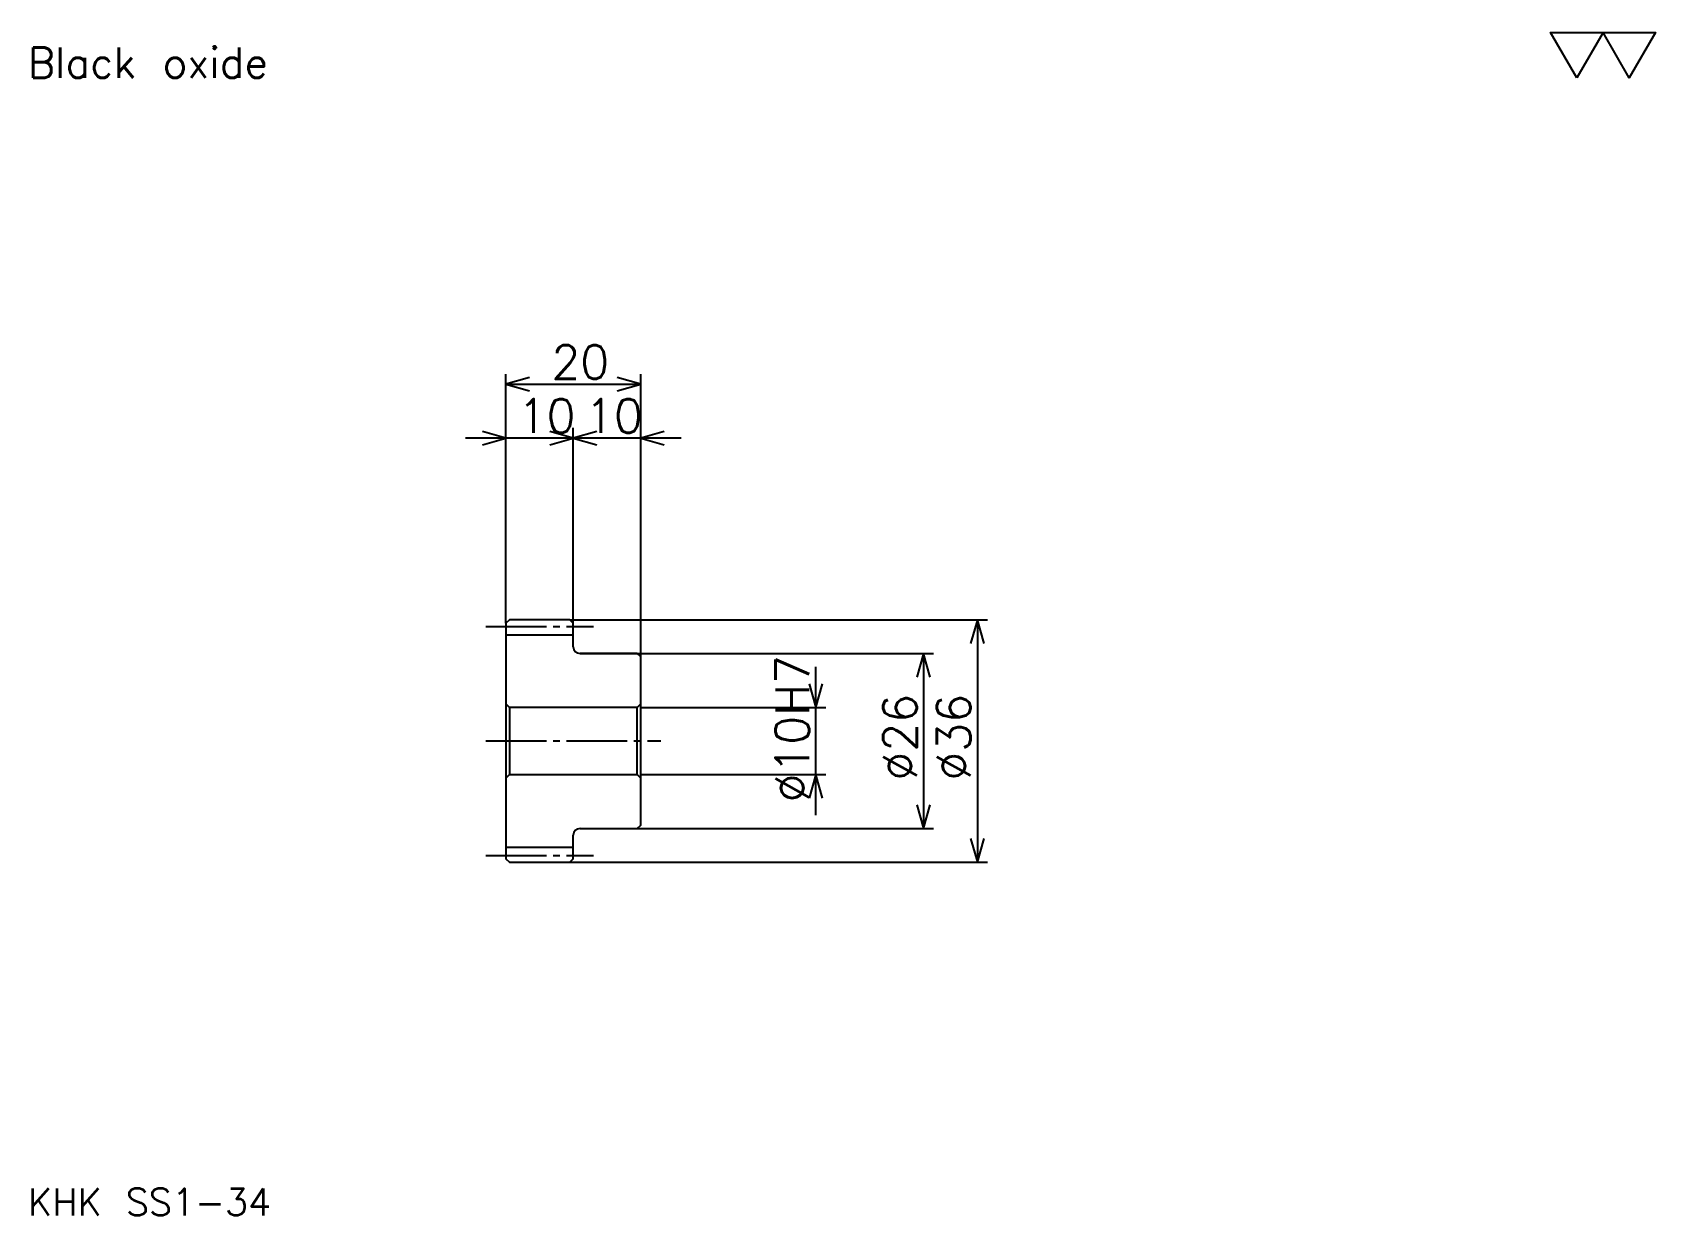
# Model space of a CAD drawing. Extents: x 11 to 252, y 11 to 187.
import ezdxf

# ---------------------------------------------------------------- set-up
doc = ezdxf.new("R2010")
doc.units = 0
doc.linetypes.add('DASHDOT', pattern=[12, 9, -1, 1, -1])
doc.layers.get('0').update_dxf_attribs({"linetype": 'CONTINUOUS'})
doc.layers.add('DASHDOT', color=6, linetype='DASHDOT')
doc.styles.add('KANJI', font='TXT', dxfattribs={"bigfont": 'BIGFONT'})

msp = doc.modelspace()

# ---------------------------------------------------------------- linework, layer by layer
at = {"color": 5}
for p, q in [((81, 99.5), (81, 136)), ((101, 99.5), (101, 136)), ((81, 134.5), (101, 134.5)), ((91, 99.5), (91, 128)), ((97, 126.5), (75, 126.5)), ((107, 126.5), (85, 126.5)), ((81, 99), (81, 99.5)), ((90.5, 99.5), (101, 99.5)), ((91, 99), (91, 99.5)), ((101, 99.5), (152.5, 99.5)), ((101, 94), (101, 99.5)), ((151, 99.5), (151, 63.5)), ((92, 94.5), (101, 94.5)), ((101, 94.5), (144.5, 94.5)), ((143, 94.5), (143, 68.5)), ((127, 70.5), (127, 92.5)), ((101, 86.5), (128.5, 86.5)), ((101, 76.5), (128.5, 76.5)), ((92, 68.5), (101, 68.5)), ((101, 68.5), (144.5, 68.5)), ((90.5, 63.5), (101, 63.5)), ((101, 63.5), (152.5, 63.5))]:
    msp.add_line(p, q, dxfattribs=at)
at = {"color": 4}
for p, q in [((81, 97.25), (91, 97.25)), ((100.5, 86.5), (101, 87)), ((81.5, 86.5), (81.5, 76.5)), ((100.5, 76.5), (101, 76)), ((81, 65.75), (91, 65.75))]:
    msp.add_line(p, q, dxfattribs=at)
at = {"color": 7}
msp.add_lwpolyline([(240, 180), (236.100006, 186.759995), (251.699997, 186.759995), (247.800003, 180), (243.899994, 186.759995), (240, 180)], dxfattribs=at)
at = {"color": 5}
for points in [[(84.5, 135.5), (81, 134.5), (84.5, 133.5)], [(97.5, 133.5), (101, 134.5), (97.5, 135.5)], [(77.5, 125.5), (81, 126.5), (77.5, 127.5)], [(87.5, 125.5), (91, 126.5), (87.5, 127.5)], [(94.5, 127.5), (91, 126.5), (94.5, 125.5)], [(104.5, 127.5), (101, 126.5), (104.5, 125.5)], [(152, 96), (151, 99.5), (150, 96)], [(144, 91), (143, 94.5), (142, 91)], [(126, 90), (127, 86.5), (128, 90)], [(128, 73), (127, 76.5), (126, 73)], [(142, 72), (143, 68.5), (144, 72)], [(150, 67), (151, 63.5), (152, 67)]]:
    msp.add_lwpolyline(points, dxfattribs=at)
at = {"color": 4}
for points in [[(91, 95.5), (91, 99), (90.5, 99.5), (81.5, 99.5), (81, 99), (81, 76)], [(92, 68.5), (100.5, 68.5), (101, 69), (101, 94), (100.5, 94.5), (92, 94.5)], [(81, 76), (81.5, 76.5), (100.5, 76.5), (100.5, 86.5), (81.5, 86.5), (81, 87)], [(81, 76), (81, 64), (81.5, 63.5), (90.5, 63.5), (91, 64), (91, 67.5)]]:
    msp.add_lwpolyline(points, dxfattribs=at)
for centre, start, end in [((92, 95.5), 180, 270), ((92, 67.5), 90, 180)]:
    msp.add_arc(centre, 1, start, end, dxfattribs=at)
at = {"layer": 'DASHDOT', "color": 7}
for p, q in [((78, 98.5), (94, 98.5)), ((78, 81.5), (104, 81.5)), ((78, 64.5), (94, 64.5))]:
    msp.add_line(p, q, dxfattribs=at)

# ---------------------------------------------------------------- texts
at = {"color": 7, "style": 'KANJI'}
for s, height, p in [('Black oxide', 4.5, (10, 180)), ('20', 5, (87.75, 135.300003)), ('10', 5, (82.75, 127.300003)), ('10', 5, (92.75, 127.300003)), ('KHK SS1-34', 4, (10, 11))]:
    msp.add_text(s, height=height, dxfattribs=at).set_placement(p)
for s, p in [('%%c10H7', (126, 72.375)), ('%%c26', (142, 75.625)), ('%%c36', (150, 75.625))]:
    msp.add_text(s, height=5, rotation=90, dxfattribs=at).set_placement(p)

doc.saveas('drawing.dxf')
